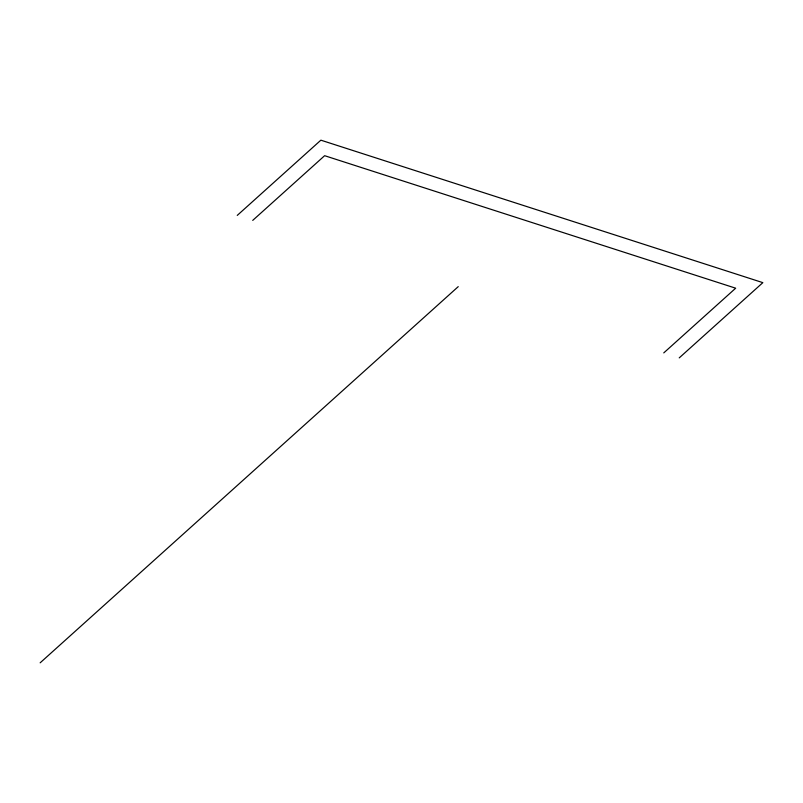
<?xml version="1.0" encoding="UTF-8"?>
<svg xmlns="http://www.w3.org/2000/svg" width="803" height="803" viewBox="0 0 803 803"><rect width="100%" height="100%" fill="white"/><g stroke="black" fill="none" stroke-linecap="round" stroke-linejoin="round"><path stroke-width="1.2" d="M237.246 215.405L320.869 140.174L762.85 282.646L679.228 357.887M252.724 220.393L324.633 155.692L735.678 288.197L663.76 352.898M40.15 662.826L458.242 286.641"/></g></svg>
